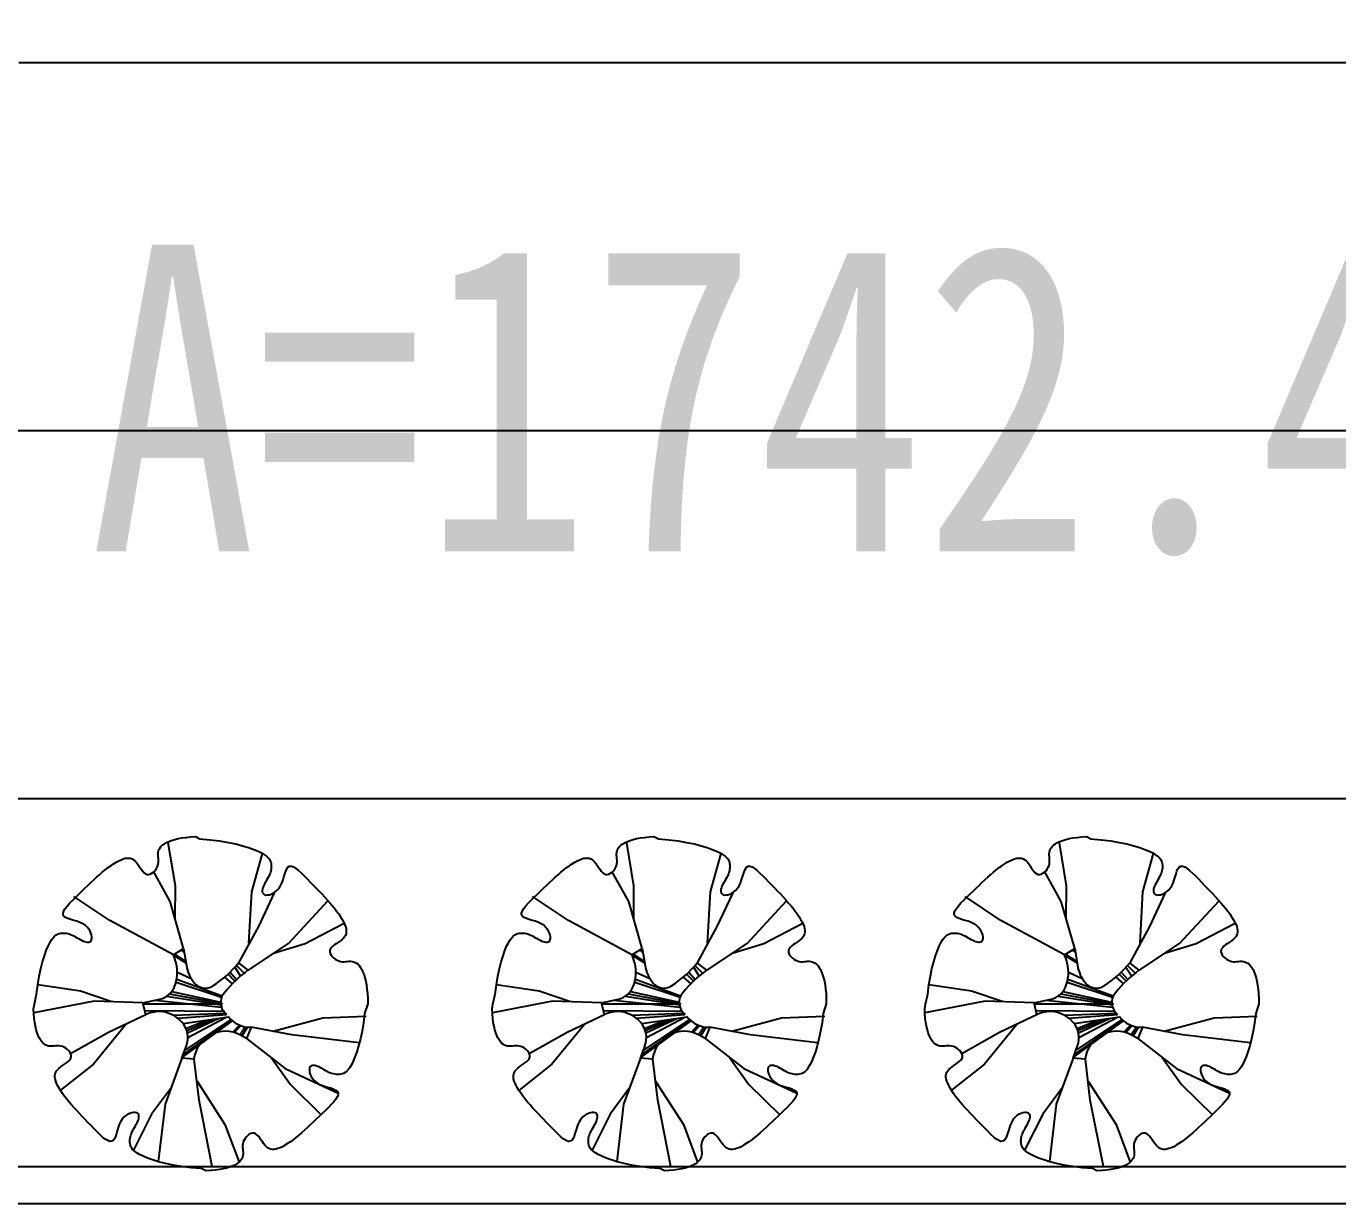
# Model space of a CAD drawing. Extents: x -93062 to 326984, y -142534 to 91021.
# Drawn here: x -56466 to -55965, y 82793 to 83243 of the extents above; entities that cross this region are included whole.
import ezdxf
from ezdxf.enums import TextEntityAlignment as Align

# ---------------------------------------------------------------- set-up
doc = ezdxf.new("R2010")
doc.units = 0
doc.header["$LTSCALE"] = 1000
doc.header["$MEASUREMENT"] = 0
doc.layers.get('0').update_dxf_attribs({"color": 8})
doc.styles.add('COMPLEX', font='COMPLEX')
doc.styles.add('DIMHT', font='', dxfattribs={"width": 0.8})
doc.styles.add('hz', font='GEDITXT', dxfattribs={"width": 0.8, "bigfont": 'DXT'})
doc.styles.add('SIMPLEX', font='GEDITXT', dxfattribs={"height": 0.2, "bigfont": 'DXT'})
doc.styles.get("Standard").update_dxf_attribs({"font": 'gbenor.shx', "bigfont": 'gbcbig.shx'})
doc.styles.get('DIMHT').set_extended_font_data('SimSun')

# ---------------------------------------------------------------- blocks, each defined once
blk = doc.blocks.new('A$C672165B9')
at = {"color": 251}
for p, q in [((7515.2, 16780.5), (4684.7, 16780.5)), ((4845.1, 15936.7), (4837.8, 15980.5)), ((5315.4, 15936.7), (5308.1, 15980.5)), ((5758.9, 15936.7), (5751.6, 15980.5)), ((4923.4, 15930.5), (4934.4, 15969.7)), ((5393.7, 15930.5), (5404.7, 15969.7)), ((5837.2, 15930.5), (5848.2, 15969.7)), ((4839.9, 15920.5), (4822.9, 15950.9)), ((5310.1, 15920.5), (5293.1, 15950.9)), ((5753.6, 15920.5), (5736.7, 15950.9)), ((4777.9, 15901.1), (4741.1, 15925.6)), ((4844.8, 15902.7), (4845.1, 15936.7)), ((4920.6, 15877.8), (4923.4, 15930.5)), ((4946.3, 15929.5), (4930.3, 15894.7)), ((5248.2, 15901.1), (5211.3, 15925.6)), ((5315.1, 15902.7), (5315.4, 15936.7)), ((5390.9, 15877.8), (5393.7, 15930.5)), ((5416.6, 15929.5), (5400.5, 15894.7)), ((5691.7, 15901.1), (5654.9, 15925.6)), ((5758.6, 15902.7), (5758.9, 15936.7)), ((5834.4, 15877.8), (5837.2, 15930.5)), ((5860.1, 15929.5), (5844.1, 15894.7)), ((4853.6, 15872.2), (4839.9, 15920.5)), ((4961.1, 15877.6), (5001.6, 15921.3)), ((5323.9, 15872.2), (5310.1, 15920.5)), ((5431.3, 15877.6), (5471.8, 15921.3)), ((5767.4, 15872.2), (5753.6, 15920.5)), ((5874.8, 15877.6), (5915.4, 15921.3)), ((4843.1, 15865.7), (4777.9, 15901.1)), ((4978.1, 15877.6), (5017.5, 15898.1)), ((5313.3, 15865.7), (5248.2, 15901.1)), ((5448.4, 15877.6), (5487.7, 15898.1)), ((5756.8, 15865.7), (5691.7, 15901.1)), ((5891.9, 15877.6), (5931.3, 15898.1)), ((4930.3, 15894.7), (4910, 15857.7)), ((5400.5, 15894.7), (5380.2, 15857.7)), ((5844.1, 15894.7), (5823.8, 15857.7)), ((4843.1, 15865.7), (4853.6, 15872.2)), ((4851, 15870.6), (4854.3, 15868.2)), ((4853.6, 15872.2), (4856.4, 15854.9)), ((4919.4, 15849.6), (4961.1, 15877.6)), ((4945.7, 15867.4), (4978.1, 15877.6)), ((5313.3, 15865.7), (5323.9, 15872.2)), ((5321.3, 15870.6), (5324.5, 15868.2)), ((5323.9, 15872.2), (5326.7, 15854.9)), ((5389.6, 15849.6), (5431.3, 15877.6)), ((5415.9, 15867.4), (5448.4, 15877.6)), ((5756.8, 15865.7), (5767.4, 15872.2)), ((5764.8, 15870.6), (5768.1, 15868.2)), ((5767.4, 15872.2), (5770.2, 15854.9)), ((5833.1, 15849.6), (5874.8, 15877.6)), ((5859.5, 15867.4), (5891.9, 15877.6)), ((4843.1, 15865.7), (4843.1, 15865.7)), ((4843.2, 15865.4), (4856, 15857.5)), ((4844.1, 15866.4), (4855.8, 15859)), ((4910.1, 15857.4), (4919.3, 15850)), ((5313.3, 15865.7), (5313.3, 15865.7)), ((5313.4, 15865.4), (5326.3, 15857.5)), ((5314.4, 15866.4), (5326, 15859)), ((5380.3, 15857.4), (5389.6, 15850)), ((5756.8, 15865.7), (5756.8, 15865.7)), ((5757, 15865.4), (5769.8, 15857.5)), ((5757.9, 15866.4), (5769.6, 15859)), ((5823.9, 15857.4), (5833.1, 15850)), ((4847.2, 15848), (4861.3, 15841.6)), ((4895.6, 15842.9), (4903.5, 15836.1)), ((4899.2, 15846.1), (4906.2, 15838.9)), ((4901.3, 15848.1), (4907.9, 15840.5)), ((4906, 15853), (4912, 15844.1)), ((4907.7, 15854.9), (4915.5, 15847)), ((4919.3, 15850), (4916.2, 15847.5)), ((5317.4, 15848), (5331.5, 15841.6)), ((5365.8, 15842.9), (5373.7, 15836.1)), ((5369.4, 15846.1), (5376.5, 15838.9)), ((5371.5, 15848.1), (5378.2, 15840.5)), ((5376.3, 15853), (5382.3, 15844.1)), ((5377.9, 15854.9), (5385.8, 15847)), ((5389.6, 15850), (5386.5, 15847.5)), ((5761, 15848), (5775.1, 15841.6)), ((5809.4, 15842.9), (5817.3, 15836.1)), ((5813, 15846.1), (5820, 15838.9)), ((5815.1, 15848.1), (5821.7, 15840.5)), ((5819.8, 15853), (5825.8, 15844.1)), ((5821.5, 15854.9), (5829.3, 15847)), ((5833.1, 15850), (5830, 15847.5)), ((4747.8, 15828.5), (4704, 15835)), ((4845.9, 15837.8), (4892.4, 15822.3)), ((4846.6, 15840.9), (4893, 15823.7)), ((5218.1, 15828.5), (5174.2, 15835)), ((5316.1, 15837.8), (5362.6, 15822.3)), ((5316.8, 15840.9), (5363.2, 15823.7)), ((5661.6, 15828.5), (5617.8, 15835)), ((5759.7, 15837.8), (5806.2, 15822.3)), ((5760.4, 15840.9), (5806.7, 15823.7)), ((4761.7, 15818.4), (4700, 15806.3)), ((4780.1, 15817.7), (4747.8, 15828.5)), ((4811.9, 15816.6), (4761.7, 15818.4)), ((4811.9, 15816.6), (4829.3, 15820.5)), ((4814.7, 15804.6), (4811.9, 15816.6)), ((4824.1, 15819.3), (4892.4, 15812.2)), ((4836.4, 15823.5), (4891.8, 15814.7)), ((4839.2, 15825.7), (4893.3, 15815.7)), ((4841.5, 15828.3), (4891.6, 15817.4)), ((5231.9, 15818.4), (5170.3, 15806.3)), ((5250.4, 15817.7), (5218.1, 15828.5)), ((5282.1, 15816.6), (5231.9, 15818.4)), ((5282.1, 15816.6), (5299.6, 15820.5)), ((5285, 15804.6), (5282.1, 15816.6)), ((5294.3, 15819.3), (5362.6, 15812.2)), ((5306.7, 15823.5), (5362, 15814.7)), ((5309.5, 15825.7), (5363.5, 15815.7)), ((5311.8, 15828.3), (5361.8, 15817.4)), ((5675.5, 15818.4), (5613.8, 15806.3)), ((5693.9, 15817.7), (5661.6, 15828.5)), ((5725.6, 15816.6), (5675.5, 15818.4)), ((5725.6, 15816.6), (5743.1, 15820.5)), ((5728.5, 15804.6), (5725.6, 15816.6)), ((5737.9, 15819.3), (5806.2, 15812.2)), ((5750.2, 15823.5), (5805.6, 15814.7)), ((5753, 15825.7), (5807.1, 15815.7)), ((5755.3, 15828.3), (5805.4, 15817.4)), ((4810.3, 15802.5), (4814.7, 15804.6)), ((4812.1, 15815.7), (4893.3, 15815.7)), ((4813.7, 15808.8), (4894.4, 15808)), ((4843.1, 15803.8), (4896, 15805.9)), ((4847.6, 15800.8), (4897.4, 15804.6)), ((4996.4, 15801.3), (5040.7, 15803)), ((5280.6, 15802.5), (5285, 15804.6)), ((5282.3, 15815.7), (5363.5, 15815.7)), ((5284, 15808.8), (5364.6, 15808)), ((5313.3, 15803.8), (5366.3, 15805.9)), ((5317.9, 15800.8), (5367.7, 15804.6)), ((5466.7, 15801.3), (5511, 15803)), ((5724.1, 15802.5), (5728.5, 15804.6)), ((5725.9, 15815.7), (5807.1, 15815.7)), ((5727.5, 15808.8), (5808.2, 15808)), ((5756.9, 15803.8), (5809.8, 15805.9)), ((5761.4, 15800.8), (5811.2, 15804.6)), ((5910.2, 15801.3), (5954.5, 15803)), ((4794.3, 15794.5), (4761, 15753.6)), ((4776.5, 15786.6), (4810.3, 15802.5)), ((4852.1, 15760.5), (4903.6, 15798.1)), ((4853, 15795.4), (4899.6, 15802.2)), ((4853.2, 15763.5), (4903.1, 15798.6)), ((4854.7, 15767.6), (4902.2, 15799.4)), ((4855.9, 15790.4), (4876.9, 15798.9)), ((4856.8, 15788.1), (4884, 15799.9)), ((4857.4, 15785.9), (4889.1, 15800.6)), ((4857.9, 15781), (4897.3, 15801.8)), ((4904, 15786.6), (4910.7, 15793.8)), ((4905.8, 15786.1), (4912.1, 15793.3)), ((4911.2, 15783.9), (4916.8, 15792)), ((4913.6, 15782.6), (4919.1, 15791.7)), ((4923, 15791.6), (4918.2, 15780.1)), ((4964.5, 15783.7), (4923, 15791.6)), ((4945.4, 15787.6), (4996.4, 15801.3)), ((5264.5, 15794.5), (5231.3, 15753.6)), ((5246.8, 15786.6), (5280.6, 15802.5)), ((5322.3, 15760.5), (5373.9, 15798.1)), ((5323.3, 15795.4), (5369.9, 15802.2)), ((5323.4, 15763.5), (5373.3, 15798.6)), ((5324.9, 15767.6), (5372.5, 15799.4)), ((5326.2, 15790.4), (5347.1, 15798.9)), ((5327, 15788.1), (5354.2, 15799.9)), ((5327.6, 15785.9), (5359.3, 15800.6)), ((5328.2, 15781), (5367.6, 15801.8)), ((5374.2, 15786.6), (5381, 15793.8)), ((5376.1, 15786.1), (5382.3, 15793.3)), ((5381.5, 15783.9), (5387, 15792)), ((5383.9, 15782.6), (5389.4, 15791.7)), ((5393.2, 15791.6), (5388.5, 15780.1)), ((5434.7, 15783.7), (5393.2, 15791.6)), ((5415.7, 15787.6), (5466.7, 15801.3)), ((5708.1, 15794.5), (5674.8, 15753.6)), ((5690.3, 15786.6), (5724.1, 15802.5)), ((5765.9, 15760.5), (5817.4, 15798.1)), ((5766.8, 15795.4), (5813.4, 15802.2)), ((5767, 15763.5), (5816.8, 15798.6)), ((5768.5, 15767.6), (5816, 15799.4)), ((5769.7, 15790.4), (5790.7, 15798.9)), ((5770.6, 15788.1), (5797.8, 15799.9)), ((5771.2, 15785.9), (5802.9, 15800.6)), ((5771.7, 15781), (5811.1, 15801.8)), ((5817.8, 15786.6), (5824.5, 15793.8)), ((5819.6, 15786.1), (5825.9, 15793.3)), ((5825, 15783.9), (5830.6, 15792)), ((5827.4, 15782.6), (5832.9, 15791.7)), ((5836.8, 15791.6), (5832, 15780.1)), ((5878.3, 15783.7), (5836.8, 15791.6)), ((5859.2, 15787.6), (5910.2, 15801.3)), ((4737.7, 15764.8), (4776.5, 15786.6)), ((4918.2, 15780.1), (4911.9, 15783.6)), ((4918.2, 15780.1), (4957.8, 15749.1)), ((5033.5, 15775.5), (4964.5, 15783.7)), ((5207.9, 15764.8), (5246.8, 15786.6)), ((5388.5, 15780.1), (5382.2, 15783.6)), ((5388.5, 15780.1), (5428, 15749.1)), ((5503.7, 15775.5), (5434.7, 15783.7)), ((5651.5, 15764.8), (5690.3, 15786.6)), ((5832, 15780.1), (5825.7, 15783.6)), ((5832, 15780.1), (5871.6, 15749.1)), ((5947.3, 15775.5), (5878.3, 15783.7)), ((4851.8, 15759.7), (4856.4, 15772.5)), ((5322.1, 15759.7), (5326.7, 15772.5)), ((5765.6, 15759.7), (5770.2, 15772.5)), ((4761, 15753.6), (4727.2, 15726.9)), ((4851.8, 15759.7), (4834.5, 15712.6)), ((4864.1, 15758.7), (4851.8, 15759.7)), ((4869.5, 15716.8), (4864.5, 15759)), ((4943.3, 15760.6), (4963, 15732.9)), ((4957.8, 15749.1), (5012.1, 15724)), ((5231.3, 15753.6), (5197.5, 15726.9)), ((5322.1, 15759.7), (5304.8, 15712.6)), ((5334.4, 15758.7), (5322.1, 15759.7)), ((5339.7, 15716.8), (5334.7, 15759)), ((5413.5, 15760.6), (5433.3, 15732.9)), ((5428, 15749.1), (5482.3, 15724)), ((5674.8, 15753.6), (5641, 15726.9)), ((5765.6, 15759.7), (5748.3, 15712.6)), ((5777.9, 15758.7), (5765.6, 15759.7)), ((5783.2, 15716.8), (5778.3, 15759)), ((5857.1, 15760.6), (5876.8, 15732.9)), ((5871.6, 15749.1), (5925.9, 15724)), ((4867.3, 15736.2), (4896, 15691.9)), ((5337.6, 15736.2), (5366.3, 15691.9)), ((5781.1, 15736.2), (5809.8, 15691.9)), ((4841, 15729.9), (4820.7, 15702.5)), ((4963, 15732.9), (4994.7, 15701.8)), ((5311.2, 15729.9), (5290.9, 15702.5)), ((5433.3, 15732.9), (5464.9, 15701.8)), ((5754.8, 15729.9), (5734.5, 15702.5)), ((5876.8, 15732.9), (5908.5, 15701.8)), ((4834.5, 15712.6), (4827.5, 15653.8)), ((4883, 15648.7), (4869.5, 15716.8)), ((5304.8, 15712.6), (5297.7, 15653.8)), ((5353.3, 15648.7), (5339.7, 15716.8)), ((5748.3, 15712.6), (5741.3, 15653.8)), ((5796.8, 15648.7), (5783.2, 15716.8)), ((4820.7, 15702.5), (4802.2, 15665.4)), ((5290.9, 15702.5), (5272.4, 15665.4)), ((5734.5, 15702.5), (5716, 15665.4)), ((4896, 15691.9), (4910.4, 15653.2)), ((5366.3, 15691.9), (5380.6, 15653.2)), ((5809.8, 15691.9), (5824.2, 15653.2)), ((7276.2, 15648.3), (4080.8, 15648.3)), ((7276.2, 15610.5), (4005.4, 15610.5))]:
    blk.add_line(p, q, dxfattribs=at)
at = {"color": 251, "ltscale": 10}
for p, q in [((7515.2, 16403.1), (3017.8, 16403.1)), ((7515.2, 16025.7), (3992.8, 16025.7))]:
    blk.add_line(p, q, dxfattribs=at)
at = {"color": 251}
for points in [[(4914.1, 15668.5), (4914.2, 15666.8), (4914.4, 15665.1), (4914.5, 15663.4), (4914.6, 15661.8), (4914.4, 15660.2), (4914.1, 15658.6), (4913.5, 15657.1), (4912.6, 15655.6), (4911.4, 15654.2), (4909.9, 15652.8), (4908.1, 15651.5), (4906, 15650.3), (4903.5, 15649.1), (4900.7, 15648.1), (4897.6, 15647.1), (4894.1, 15646.3), (4890.2, 15645.6), (4886, 15645), (4881.3, 15644.6), (4876.3, 15644.3), (4871.7, 15646.6), (4861.2, 15647.5), (4851.5, 15648.7), (4842.8, 15650.2), (4834.9, 15651.8), (4827.9, 15653.6), (4821.8, 15655.5), (4816.5, 15657.4), (4812, 15659.3), (4808.4, 15661.1), (4805.5, 15662.8), (4803.3, 15664.4), (4801.6, 15666), (4800.4, 15667.5), (4799.5, 15669), (4799, 15670.5), (4798.7, 15672), (4798.5, 15673.4), (4798.4, 15674.9), (4798.5, 15676.4), (4798.7, 15677.9), (4799, 15679.4), (4799.4, 15680.9), (4800, 15682.4), (4800.6, 15684), (4801.4, 15685.6), (4802.3, 15687.2), (4803.2, 15688.8), (4804.1, 15690.5), (4805, 15692.1), (4805.9, 15693.7), (4806.6, 15695.2), (4807.2, 15696.7), (4807.5, 15698.1), (4807.7, 15699.5), (4807.7, 15700.7), (4807.5, 15701.8), (4807, 15702.7), (4806.2, 15703.4), (4805.2, 15703.9), (4803.9, 15704.2), (4802.3, 15704.2), (4800.4, 15703.8), (4798.5, 15703.2), (4796.4, 15702.3), (4794.3, 15701), (4792.3, 15699.3), (4790.5, 15697.2), (4788.9, 15694.7), (4787.6, 15691.9), (4786.5, 15688.7), (4785.5, 15685.5), (4784.6, 15682.5), (4783.6, 15679.6), (4782.6, 15677.3), (4781.3, 15675.5), (4779.8, 15674.6), (4777.9, 15674.5), (4775.7, 15675.4), (4773.2, 15676.9), (4770.5, 15679), (4767.7, 15681.6), (4764.7, 15684.5), (4761.6, 15687.6), (4758.6, 15690.8), (4755.5, 15694), (4752.5, 15697.1), (4749.6, 15700.1), (4746.7, 15703.1), (4743.9, 15706.1), (4741.2, 15709), (4738.6, 15712), (4736.1, 15714.9), (4733.7, 15717.8), (4731.5, 15720.7), (4729.4, 15723.6), (4727.5, 15726.4), (4725.8, 15729.1), (4724.4, 15731.7), (4723.3, 15734.1), (4722.4, 15736.4), (4721.8, 15738.5), (4721.5, 15740.4), (4721.5, 15742.2), (4721.8, 15743.9), (4722.4, 15745.5), (4723.3, 15747), (4724.5, 15748.4), (4726, 15749.7), (4727.7, 15751.1), (4729.5, 15752.4), (4731.5, 15753.7), (4733.4, 15755), (4735.1, 15756.4), (4736.6, 15757.8), (4737.7, 15759.2), (4738.4, 15760.8), (4738.4, 15762.4), (4738, 15764.1), (4737.2, 15765.7), (4736, 15767.3), (4734.5, 15768.8), (4732.8, 15770), (4731.1, 15771.1), (4729.2, 15771.9), (4727.4, 15772.3), (4725.6, 15772.5), (4723.9, 15772.5), (4722.1, 15772.4), (4720.4, 15772.2), (4718.8, 15772.1), (4717.1, 15772), (4715.5, 15772.2), (4714, 15772.5), (4712.4, 15773.2), (4710.9, 15774.1), (4709.5, 15775.2), (4708.1, 15776.7), (4706.8, 15778.5), (4705.6, 15780.6), (4704.4, 15783.1), (4703.4, 15785.9), (4702.4, 15789), (4701.6, 15792.5), (4700.9, 15796.4), (4700.3, 15800.7), (4699.9, 15805.3), (4699.7, 15810.3), (4700.6, 15815.4), (4702.8, 15825.5), (4704, 15835.1), (4705.5, 15843.8), (4707.1, 15851.7), (4708.9, 15858.7), (4710.8, 15864.8), (4712.7, 15870.1), (4714.6, 15874.6), (4716.4, 15878.2), (4718.1, 15881.1), (4719.7, 15883.4), (4721.3, 15885.1), (4722.8, 15886.3), (4724.3, 15887.1), (4725.8, 15887.6), (4727.3, 15887.9), (4728.7, 15888.1), (4730.2, 15888.2), (4731.7, 15888.1), (4733.2, 15887.9), (4734.7, 15887.6), (4736.2, 15887.2), (4737.7, 15886.7), (4739.3, 15886), (4740.9, 15885.2), (4742.5, 15884.3), (4744.2, 15883.4), (4745.8, 15882.5), (4747.4, 15881.6), (4749, 15880.8), (4750.5, 15880), (4752, 15879.5), (4753.4, 15879.1), (4754.8, 15878.9), (4756, 15878.9), (4757.1, 15879.1), (4758, 15879.6), (4758.7, 15880.4), (4759.2, 15881.4), (4759.5, 15882.7), (4759.5, 15884.3), (4759.2, 15886.2), (4758.5, 15888.2), (4757.6, 15890.2), (4756.3, 15892.3), (4754.6, 15894.3), (4752.5, 15896.1), (4750.1, 15897.7), (4747.2, 15899.1), (4744.1, 15900.2), (4740.9, 15901.1), (4737.8, 15902.1), (4734.9, 15903), (4732.6, 15904.1), (4730.8, 15905.3), (4729.9, 15906.9), (4729.9, 15908.7), (4730.7, 15911), (4732.2, 15913.4), (4734.4, 15916.1), (4736.9, 15919), (4739.9, 15921.9), (4743, 15925), (4746.1, 15928.1), (4749.3, 15931.1), (4752.4, 15934.1), (4755.4, 15937), (4758.4, 15939.9), (4761.4, 15942.7), (4764.4, 15945.4), (4767.3, 15948), (4770.2, 15950.6), (4773.2, 15952.9), (4776.1, 15955.2), (4778.9, 15957.2), (4781.7, 15959.1), (4784.4, 15960.8), (4787, 15962.2), (4789.4, 15963.4), (4791.7, 15964.2), (4793.8, 15964.8), (4795.8, 15965.1), (4797.6, 15965.1), (4799.2, 15964.8), (4800.8, 15964.2), (4802.3, 15963.3), (4803.7, 15962.1), (4805, 15960.7), (4806.4, 15959), (4807.7, 15957.1), (4809, 15955.1), (4810.3, 15953.2), (4811.7, 15951.5), (4813.1, 15950), (4814.6, 15948.9), (4816.1, 15948.3), (4817.7, 15948.2), (4819.4, 15948.6), (4821, 15949.4), (4822.6, 15950.6), (4824.1, 15952.1), (4825.4, 15953.8), (4826.4, 15955.6), (4827.2, 15957.4), (4827.6, 15959.2), (4827.8, 15961), (4827.8, 15962.8), (4827.7, 15964.5), (4827.5, 15966.2), (4827.4, 15967.9), (4827.4, 15969.5), (4827.5, 15971.1), (4827.9, 15972.7), (4828.5, 15974.2), (4829.4, 15975.7), (4830.6, 15977.1), (4832, 15978.5), (4833.8, 15979.8), (4835.9, 15981), (4838.4, 15982.2), (4841.2, 15983.2), (4844.4, 15984.2), (4847.9, 15985), (4851.7, 15985.7), (4856, 15986.3), (4860.6, 15986.7), (4865.6, 15987), (4870.2, 15984.7), (4880.8, 15983.8), (4890.4, 15982.6), (4899.2, 15981.1), (4907, 15979.5), (4914, 15977.7), (4920.2, 15975.8), (4925.4, 15973.9), (4929.9, 15972), (4933.5, 15970.3), (4936.4, 15968.5), (4938.7, 15966.9), (4940.4, 15965.3), (4941.6, 15963.8), (4942.4, 15962.3), (4942.9, 15960.8), (4943.3, 15959.3), (4943.4, 15957.9), (4943.5, 15956.4), (4943.4, 15954.9), (4943.3, 15953.4), (4943, 15951.9), (4942.5, 15950.4), (4942, 15948.9), (4941.3, 15947.3), (4940.5, 15945.7), (4939.6, 15944.1), (4938.7, 15942.5), (4937.8, 15940.8), (4936.9, 15939.2), (4936.1, 15937.7), (4935.4, 15936.1), (4934.8, 15934.6), (4934.4, 15933.2), (4934.2, 15931.8), (4934.2, 15930.6), (4934.5, 15929.5), (4935, 15928.6), (4935.7, 15927.9), (4936.7, 15927.4), (4938, 15927.1), (4939.7, 15927.2), (4941.5, 15927.5), (4943.5, 15928.1), (4945.5, 15929), (4947.6, 15930.4), (4949.6, 15932), (4951.4, 15934.1), (4953, 15936.6), (4954.4, 15939.4), (4955.5, 15942.6), (4956.5, 15945.8), (4957.4, 15948.9), (4958.3, 15951.7), (4959.4, 15954), (4960.6, 15955.8), (4962.2, 15956.7), (4964.1, 15956.8), (4966.3, 15955.9), (4968.7, 15954.4), (4971.4, 15952.3), (4974.3, 15949.7), (4977.3, 15946.8), (4980.3, 15943.7), (4983.4, 15940.5), (4986.4, 15937.3), (4989.4, 15934.2), (4992.4, 15931.2), (4995.2, 15928.2), (4998, 15925.2), (5000.8, 15922.3), (5003.4, 15919.3), (5005.9, 15916.4), (5008.3, 15913.5), (5010.5, 15910.6), (5012.6, 15907.7), (5014.4, 15904.9), (5016.1, 15902.2), (5017.5, 15899.6), (5018.7, 15897.2), (5019.6, 15894.9), (5020.1, 15892.8), (5020.4, 15890.9), (5020.4, 15889.1), (5020.1, 15887.4), (5019.5, 15885.8), (5018.6, 15884.3), (5017.4, 15882.9), (5016, 15881.6), (5014.3, 15880.2), (5012.4, 15878.9), (5010.5, 15877.6), (5008.6, 15876.3), (5006.8, 15874.9), (5005.3, 15873.5), (5004.2, 15872.1), (5003.6, 15870.5), (5003.5, 15868.9), (5003.9, 15867.2), (5004.8, 15865.6), (5006, 15864), (5007.4, 15862.6), (5009.1, 15861.3), (5010.9, 15860.2), (5012.7, 15859.5), (5014.5, 15859), (5016.3, 15858.8), (5018.1, 15858.8), (5019.8, 15858.9), (5021.5, 15859.1), (5023.2, 15859.2), (5024.8, 15859.3), (5026.4, 15859.1), (5028, 15858.8), (5029.5, 15858.1), (5031, 15857.2), (5032.4, 15856.1), (5033.8, 15854.6), (5035.1, 15852.8), (5036.4, 15850.7), (5037.5, 15848.2), (5038.6, 15845.4), (5039.5, 15842.3), (5040.3, 15838.8), (5041, 15834.9), (5041.6, 15830.6), (5042, 15826), (5042.3, 15821), (5042.4, 15815.7), (5039.1, 15805.8), (5037.9, 15796.2), (5036.5, 15787.5), (5034.8, 15779.6), (5033, 15772.6), (5031.1, 15766.5), (5029.2, 15761.2), (5027.4, 15756.7), (5025.6, 15753.1), (5023.9, 15750.2), (5022.2, 15747.9), (5020.6, 15746.3), (5019.1, 15745), (5017.6, 15744.2), (5016.1, 15743.7), (5014.7, 15743.4), (5013.2, 15743.2), (5011.7, 15743.1), (5010.3, 15743.2), (5008.8, 15743.4), (5007.3, 15743.7), (5005.7, 15744.1), (5004.2, 15744.6), (5002.6, 15745.3), (5001, 15746.1), (4999.4, 15747), (4997.8, 15747.9), (4996.2, 15748.8), (4994.6, 15749.7), (4993, 15750.5), (4991.4, 15751.3), (4989.9, 15751.8), (4988.5, 15752.2), (4987.2, 15752.4), (4985.9, 15752.4), (4984.9, 15752.2), (4983.9, 15751.7), (4983.2, 15750.9), (4982.7, 15749.9), (4982.5, 15748.6), (4982.5, 15747), (4982.8, 15745.1), (4983.4, 15743.1), (4984.4, 15741.1), (4985.7, 15739), (4987.3, 15737), (4989.4, 15735.2), (4991.9, 15733.6), (4994.8, 15732.2), (4997.9, 15731.1), (5001.1, 15730.2), (5004.2, 15729.3), (5007, 15728.3), (5009.4, 15727.2), (5011.1, 15726), (5012.1, 15724.4), (5012.1, 15722.6), (5011.3, 15720.4), (5009.7, 15717.9), (5007.6, 15715.2), (5005, 15712.3), (5002.1, 15709.4), (4999, 15706.3), (4995.8, 15703.2), (4992.6, 15700.2), (4989.6, 15697.2), (4986.5, 15694.3), (4983.5, 15691.4), (4980.5, 15688.6), (4977.6, 15685.9), (4974.6, 15683.3), (4971.7, 15680.8), (4968.8, 15678.4), (4965.9, 15676.1), (4963, 15674.1), (4960.2, 15672.2), (4957.5, 15670.5), (4955, 15669.1), (4952.5, 15667.9), (4950.2, 15667.1), (4948.1, 15666.5), (4946.2, 15666.2), (4944.4, 15666.2), (4942.7, 15666.5), (4941.1, 15667.1), (4939.7, 15668), (4938.3, 15669.2), (4936.9, 15670.6), (4935.6, 15672.4), (4934.3, 15674.2), (4932.9, 15676.2), (4931.6, 15678.1), (4930.2, 15679.8), (4928.8, 15681.3), (4927.4, 15682.4), (4925.8, 15683), (4924.2, 15683.1), (4922.5, 15682.7), (4920.9, 15681.9), (4919.3, 15680.7), (4917.9, 15679.2), (4916.6, 15677.5), (4915.5, 15675.7), (4914.8, 15673.9), (4914.3, 15672.1), (4914.1, 15670.3)], [(5384.4, 15668.5), (5384.5, 15666.8), (5384.7, 15665.1), (5384.8, 15663.4), (5384.8, 15661.8), (5384.7, 15660.2), (5384.3, 15658.6), (5383.7, 15657.1), (5382.8, 15655.6), (5381.6, 15654.2), (5380.1, 15652.8), (5378.4, 15651.5), (5376.2, 15650.3), (5373.8, 15649.1), (5371, 15648.1), (5367.8, 15647.1), (5364.3, 15646.3), (5360.4, 15645.6), (5356.2, 15645), (5351.6, 15644.6), (5346.6, 15644.3), (5342, 15646.6), (5331.4, 15647.5), (5321.8, 15648.7), (5313, 15650.2), (5305.2, 15651.8), (5298.2, 15653.6), (5292, 15655.5), (5286.7, 15657.4), (5282.3, 15659.3), (5278.7, 15661.1), (5275.8, 15662.8), (5273.5, 15664.4), (5271.8, 15666), (5270.6, 15667.5), (5269.8, 15669), (5269.2, 15670.5), (5268.9, 15672), (5268.7, 15673.4), (5268.7, 15674.9), (5268.7, 15676.4), (5268.9, 15677.9), (5269.2, 15679.4), (5269.7, 15680.9), (5270.2, 15682.4), (5270.9, 15684), (5271.7, 15685.6), (5272.5, 15687.2), (5273.5, 15688.8), (5274.4, 15690.5), (5275.3, 15692.1), (5276.1, 15693.7), (5276.8, 15695.2), (5277.4, 15696.7), (5277.8, 15698.1), (5278, 15699.5), (5278, 15700.7), (5277.7, 15701.8), (5277.2, 15702.7), (5276.5, 15703.4), (5275.5, 15703.9), (5274.1, 15704.2), (5272.5, 15704.2), (5270.7, 15703.8), (5268.7, 15703.2), (5266.6, 15702.3), (5264.6, 15701), (5262.6, 15699.3), (5260.8, 15697.2), (5259.1, 15694.7), (5257.8, 15691.9), (5256.7, 15688.7), (5255.7, 15685.5), (5254.8, 15682.5), (5253.9, 15679.6), (5252.8, 15677.3), (5251.6, 15675.5), (5250, 15674.6), (5248.1, 15674.5), (5245.9, 15675.4), (5243.5, 15676.9), (5240.8, 15679), (5237.9, 15681.6), (5234.9, 15684.5), (5231.9, 15687.6), (5228.8, 15690.8), (5225.8, 15694), (5222.8, 15697.1), (5219.8, 15700.1), (5217, 15703.1), (5214.2, 15706.1), (5211.4, 15709), (5208.8, 15712), (5206.3, 15714.9), (5203.9, 15717.8), (5201.7, 15720.7), (5199.6, 15723.6), (5197.8, 15726.4), (5196.1, 15729.1), (5194.7, 15731.7), (5193.5, 15734.1), (5192.6, 15736.4), (5192, 15738.5), (5191.8, 15740.4), (5191.8, 15742.2), (5192.1, 15743.9), (5192.7, 15745.5), (5193.6, 15747), (5194.8, 15748.4), (5196.2, 15749.7), (5197.9, 15751.1), (5199.8, 15752.4), (5201.7, 15753.7), (5203.6, 15755), (5205.4, 15756.4), (5206.8, 15757.8), (5208, 15759.2), (5208.6, 15760.8), (5208.7, 15762.4), (5208.3, 15764.1), (5207.4, 15765.7), (5206.2, 15767.3), (5204.8, 15768.8), (5203.1, 15770), (5201.3, 15771.1), (5199.5, 15771.9), (5197.7, 15772.3), (5195.9, 15772.5), (5194.1, 15772.5), (5192.4, 15772.4), (5190.7, 15772.2), (5189, 15772.1), (5187.4, 15772), (5185.8, 15772.2), (5184.2, 15772.5), (5182.7, 15773.2), (5181.2, 15774.1), (5179.7, 15775.2), (5178.4, 15776.7), (5177.1, 15778.5), (5175.8, 15780.6), (5174.7, 15783.1), (5173.6, 15785.9), (5172.7, 15789), (5171.9, 15792.5), (5171.1, 15796.4), (5170.6, 15800.7), (5170.2, 15805.3), (5169.9, 15810.3), (5170.8, 15815.4), (5173.1, 15825.5), (5174.3, 15835.1), (5175.7, 15843.8), (5177.4, 15851.7), (5179.2, 15858.7), (5181.1, 15864.8), (5183, 15870.1), (5184.8, 15874.6), (5186.6, 15878.2), (5188.3, 15881.1), (5190, 15883.4), (5191.5, 15885.1), (5193.1, 15886.3), (5194.6, 15887.1), (5196.1, 15887.6), (5197.5, 15887.9), (5199, 15888.1), (5200.5, 15888.2), (5201.9, 15888.1), (5203.4, 15887.9), (5204.9, 15887.6), (5206.4, 15887.2), (5208, 15886.7), (5209.6, 15886), (5211.2, 15885.2), (5212.8, 15884.3), (5214.4, 15883.4), (5216, 15882.5), (5217.6, 15881.6), (5219.2, 15880.8), (5220.8, 15880), (5222.3, 15879.5), (5223.7, 15879.1), (5225, 15878.9), (5226.3, 15878.9), (5227.3, 15879.1), (5228.3, 15879.6), (5229, 15880.4), (5229.5, 15881.4), (5229.7, 15882.7), (5229.7, 15884.3), (5229.4, 15886.2), (5228.8, 15888.2), (5227.8, 15890.2), (5226.5, 15892.3), (5224.8, 15894.3), (5222.8, 15896.1), (5220.3, 15897.7), (5217.4, 15899.1), (5214.3, 15900.2), (5211.1, 15901.1), (5208, 15902.1), (5205.2, 15903), (5202.8, 15904.1), (5201.1, 15905.3), (5200.1, 15906.9), (5200.1, 15908.7), (5200.9, 15911), (5202.5, 15913.4), (5204.6, 15916.1), (5207.2, 15919), (5210.1, 15921.9), (5213.2, 15925), (5216.4, 15928.1), (5219.5, 15931.1), (5222.6, 15934.1), (5225.7, 15937), (5228.7, 15939.9), (5231.7, 15942.7), (5234.6, 15945.4), (5237.5, 15948), (5240.5, 15950.6), (5243.4, 15952.9), (5246.3, 15955.2), (5249.2, 15957.2), (5251.9, 15959.1), (5254.6, 15960.8), (5257.2, 15962.2), (5259.7, 15963.4), (5262, 15964.2), (5264.1, 15964.8), (5266, 15965.1), (5267.8, 15965.1), (5269.5, 15964.8), (5271, 15964.2), (5272.5, 15963.3), (5273.9, 15962.1), (5275.3, 15960.7), (5276.6, 15959), (5277.9, 15957.1), (5279.3, 15955.1), (5280.6, 15953.2), (5281.9, 15951.5), (5283.3, 15950), (5284.8, 15948.9), (5286.4, 15948.3), (5288, 15948.2), (5289.6, 15948.6), (5291.3, 15949.4), (5292.9, 15950.6), (5294.3, 15952.1), (5295.6, 15953.8), (5296.7, 15955.6), (5297.4, 15957.4), (5297.9, 15959.2), (5298.1, 15961), (5298.1, 15962.8), (5297.9, 15964.5), (5297.8, 15966.2), (5297.6, 15967.9), (5297.6, 15969.5), (5297.7, 15971.1), (5298.1, 15972.7), (5298.7, 15974.2), (5299.6, 15975.7), (5300.8, 15977.1), (5302.3, 15978.5), (5304.1, 15979.8), (5306.2, 15981), (5308.6, 15982.2), (5311.4, 15983.2), (5314.6, 15984.2), (5318.1, 15985), (5322, 15985.7), (5326.2, 15986.3), (5330.9, 15986.7), (5335.8, 15987), (5340.5, 15984.7), (5351, 15983.8), (5360.7, 15982.6), (5369.4, 15981.1), (5377.3, 15979.5), (5384.3, 15977.7), (5390.4, 15975.8), (5395.7, 15973.9), (5400.1, 15972), (5403.8, 15970.3), (5406.7, 15968.5), (5408.9, 15966.9), (5410.6, 15965.3), (5411.8, 15963.8), (5412.7, 15962.3), (5413.2, 15960.8), (5413.5, 15959.3), (5413.7, 15957.9), (5413.8, 15956.4), (5413.7, 15954.9), (5413.5, 15953.4), (5413.2, 15951.9), (5412.8, 15950.4), (5412.2, 15948.9), (5411.6, 15947.3), (5410.8, 15945.7), (5409.9, 15944.1), (5409, 15942.5), (5408.1, 15940.8), (5407.2, 15939.2), (5406.3, 15937.7), (5405.6, 15936.1), (5405, 15934.6), (5404.6, 15933.2), (5404.4, 15931.8), (5404.5, 15930.6), (5404.7, 15929.5), (5405.2, 15928.6), (5406, 15927.9), (5407, 15927.4), (5408.3, 15927.1), (5409.9, 15927.2), (5411.7, 15927.5), (5413.7, 15928.1), (5415.8, 15929), (5417.9, 15930.4), (5419.9, 15932), (5421.7, 15934.1), (5423.3, 15936.6), (5424.6, 15939.4), (5425.7, 15942.6), (5426.7, 15945.8), (5427.6, 15948.9), (5428.6, 15951.7), (5429.6, 15954), (5430.9, 15955.8), (5432.4, 15956.7), (5434.3, 15956.8), (5436.5, 15955.9), (5439, 15954.4), (5441.7, 15952.3), (5444.5, 15949.7), (5447.5, 15946.8), (5450.6, 15943.7), (5453.6, 15940.5), (5456.7, 15937.3), (5459.7, 15934.2), (5462.6, 15931.2), (5465.5, 15928.2), (5468.3, 15925.2), (5471, 15922.3), (5473.6, 15919.3), (5476.1, 15916.4), (5478.5, 15913.5), (5480.7, 15910.6), (5482.8, 15907.7), (5484.7, 15904.9), (5486.3, 15902.2), (5487.8, 15899.6), (5488.9, 15897.2), (5489.8, 15894.9), (5490.4, 15892.8), (5490.7, 15890.9), (5490.7, 15889.1), (5490.3, 15887.4), (5489.7, 15885.8), (5488.9, 15884.3), (5487.7, 15882.9), (5486.2, 15881.6), (5484.5, 15880.2), (5482.6, 15878.9), (5480.7, 15877.6), (5478.8, 15876.3), (5477.1, 15874.9), (5475.6, 15873.5), (5474.5, 15872.1), (5473.8, 15870.5), (5473.8, 15868.9), (5474.2, 15867.2), (5475, 15865.6), (5476.2, 15864), (5477.7, 15862.6), (5479.3, 15861.3), (5481.1, 15860.2), (5483, 15859.5), (5484.8, 15859), (5486.6, 15858.8), (5488.3, 15858.8), (5490.1, 15858.9), (5491.8, 15859.1), (5493.4, 15859.2), (5495.1, 15859.3), (5496.7, 15859.1), (5498.2, 15858.8), (5499.8, 15858.1), (5501.3, 15857.2), (5502.7, 15856.1), (5504.1, 15854.6), (5505.4, 15852.8), (5506.6, 15850.7), (5507.8, 15848.2), (5508.8, 15845.4), (5509.8, 15842.3), (5510.6, 15838.8), (5511.3, 15834.9), (5511.9, 15830.6), (5512.3, 15826), (5512.5, 15821), (5512.6, 15815.7), (5509.4, 15805.8), (5508.2, 15796.2), (5506.7, 15787.5), (5505, 15779.6), (5503.3, 15772.6), (5501.4, 15766.5), (5499.5, 15761.2), (5497.6, 15756.7), (5495.8, 15753.1), (5494.1, 15750.2), (5492.5, 15747.9), (5490.9, 15746.3), (5489.4, 15745), (5487.9, 15744.2), (5486.4, 15743.7), (5484.9, 15743.4), (5483.4, 15743.2), (5482, 15743.1), (5480.5, 15743.2), (5479, 15743.4), (5477.5, 15743.7), (5476, 15744.1), (5474.4, 15744.6), (5472.9, 15745.3), (5471.3, 15746.1), (5469.7, 15747), (5468, 15747.9), (5466.4, 15748.8), (5464.8, 15749.7), (5463.2, 15750.5), (5461.7, 15751.3), (5460.2, 15751.8), (5458.8, 15752.2), (5457.4, 15752.4), (5456.2, 15752.4), (5455.1, 15752.2), (5454.2, 15751.7), (5453.5, 15750.9), (5453, 15749.9), (5452.7, 15748.6), (5452.7, 15747), (5453, 15745.1), (5453.7, 15743.1), (5454.6, 15741.1), (5455.9, 15739), (5457.6, 15737), (5459.7, 15735.2), (5462.1, 15733.6), (5465, 15732.2), (5468.1, 15731.1), (5471.3, 15730.2), (5474.4, 15729.3), (5477.2, 15728.3), (5479.6, 15727.2), (5481.4, 15726), (5482.3, 15724.4), (5482.3, 15722.6), (5481.5, 15720.4), (5480, 15717.9), (5477.8, 15715.2), (5475.3, 15712.3), (5472.3, 15709.4), (5469.2, 15706.3), (5466, 15703.2), (5462.9, 15700.2), (5459.8, 15697.2), (5456.8, 15694.3), (5453.8, 15691.4), (5450.8, 15688.6), (5447.8, 15685.9), (5444.9, 15683.3), (5442, 15680.8), (5439, 15678.4), (5436.1, 15676.1), (5433.3, 15674.1), (5430.5, 15672.2), (5427.8, 15670.5), (5425.2, 15669.1), (5422.8, 15667.9), (5420.5, 15667.1), (5418.4, 15666.5), (5416.4, 15666.2), (5414.6, 15666.2), (5413, 15666.5), (5411.4, 15667.1), (5409.9, 15668), (5408.5, 15669.2), (5407.1, 15670.6), (5405.8, 15672.4), (5404.5, 15674.2), (5403.2, 15676.2), (5401.9, 15678.1), (5400.5, 15679.8), (5399.1, 15681.3), (5397.6, 15682.4), (5396.1, 15683), (5394.5, 15683.1), (5392.8, 15682.7), (5391.2, 15681.9), (5389.6, 15680.7), (5388.1, 15679.2), (5386.8, 15677.5), (5385.8, 15675.7), (5385, 15673.9), (5384.6, 15672.1), (5384.4, 15670.3)], [(5827.9, 15668.5), (5828, 15666.8), (5828.2, 15665.1), (5828.3, 15663.4), (5828.4, 15661.8), (5828.2, 15660.2), (5827.9, 15658.6), (5827.2, 15657.1), (5826.3, 15655.6), (5825.2, 15654.2), (5823.7, 15652.8), (5821.9, 15651.5), (5819.8, 15650.3), (5817.3, 15649.1), (5814.5, 15648.1), (5811.4, 15647.1), (5807.9, 15646.3), (5804, 15645.6), (5799.7, 15645), (5795.1, 15644.6), (5790.1, 15644.3), (5785.5, 15646.6), (5775, 15647.5), (5765.3, 15648.7), (5756.6, 15650.2), (5748.7, 15651.8), (5741.7, 15653.6), (5735.6, 15655.5), (5730.3, 15657.4), (5725.8, 15659.3), (5722.2, 15661.1), (5719.3, 15662.8), (5717.1, 15664.4), (5715.4, 15666), (5714.1, 15667.5), (5713.3, 15669), (5712.8, 15670.5), (5712.5, 15672), (5712.3, 15673.4), (5712.2, 15674.9), (5712.3, 15676.4), (5712.5, 15677.9), (5712.8, 15679.4), (5713.2, 15680.9), (5713.8, 15682.4), (5714.4, 15684), (5715.2, 15685.6), (5716.1, 15687.2), (5717, 15688.8), (5717.9, 15690.5), (5718.8, 15692.1), (5719.7, 15693.7), (5720.4, 15695.2), (5720.9, 15696.7), (5721.3, 15698.1), (5721.5, 15699.5), (5721.5, 15700.7), (5721.3, 15701.8), (5720.8, 15702.7), (5720, 15703.4), (5719, 15703.9), (5717.7, 15704.2), (5716.1, 15704.2), (5714.2, 15703.8), (5712.3, 15703.2), (5710.2, 15702.3), (5708.1, 15701), (5706.1, 15699.3), (5704.3, 15697.2), (5702.7, 15694.7), (5701.4, 15691.9), (5700.3, 15688.7), (5699.3, 15685.5), (5698.4, 15682.5), (5697.4, 15679.6), (5696.4, 15677.3), (5695.1, 15675.5), (5693.6, 15674.6), (5691.7, 15674.5), (5689.5, 15675.4), (5687, 15676.9), (5684.3, 15679), (5681.4, 15681.6), (5678.5, 15684.5), (5675.4, 15687.6), (5672.4, 15690.8), (5669.3, 15694), (5666.3, 15697.1), (5663.4, 15700.1), (5660.5, 15703.1), (5657.7, 15706.1), (5655, 15709), (5652.4, 15712), (5649.9, 15714.9), (5647.5, 15717.8), (5645.2, 15720.7), (5643.2, 15723.6), (5641.3, 15726.4), (5639.6, 15729.1), (5638.2, 15731.7), (5637.1, 15734.1), (5636.2, 15736.4), (5635.6, 15738.5), (5635.3, 15740.4), (5635.3, 15742.2), (5635.6, 15743.9), (5636.2, 15745.5), (5637.1, 15747), (5638.3, 15748.4), (5639.8, 15749.7), (5641.5, 15751.1), (5643.3, 15752.4), (5645.3, 15753.7), (5647.2, 15755), (5648.9, 15756.4), (5650.4, 15757.8), (5651.5, 15759.2), (5652.1, 15760.8), (5652.2, 15762.4), (5651.8, 15764.1), (5651, 15765.7), (5649.8, 15767.3), (5648.3, 15768.8), (5646.6, 15770), (5644.9, 15771.1), (5643, 15771.9), (5641.2, 15772.3), (5639.4, 15772.5), (5637.7, 15772.5), (5635.9, 15772.4), (5634.2, 15772.2), (5632.6, 15772.1), (5630.9, 15772), (5629.3, 15772.2), (5627.7, 15772.5), (5626.2, 15773.2), (5624.7, 15774.1), (5623.3, 15775.2), (5621.9, 15776.7), (5620.6, 15778.5), (5619.4, 15780.6), (5618.2, 15783.1), (5617.2, 15785.9), (5616.2, 15789), (5615.4, 15792.5), (5614.7, 15796.4), (5614.1, 15800.7), (5613.7, 15805.3), (5613.5, 15810.3), (5614.4, 15815.4), (5616.6, 15825.5), (5617.8, 15835.1), (5619.3, 15843.8), (5620.9, 15851.7), (5622.7, 15858.7), (5624.6, 15864.8), (5626.5, 15870.1), (5628.4, 15874.6), (5630.2, 15878.2), (5631.9, 15881.1), (5633.5, 15883.4), (5635.1, 15885.1), (5636.6, 15886.3), (5638.1, 15887.1), (5639.6, 15887.6), (5641.1, 15887.9), (5642.5, 15888.1), (5644, 15888.2), (5645.5, 15888.1), (5647, 15887.9), (5648.5, 15887.6), (5650, 15887.2), (5651.5, 15886.7), (5653.1, 15886), (5654.7, 15885.2), (5656.3, 15884.3), (5658, 15883.4), (5659.6, 15882.5), (5661.2, 15881.6), (5662.8, 15880.8), (5664.3, 15880), (5665.8, 15879.5), (5667.2, 15879.1), (5668.6, 15878.9), (5669.8, 15878.9), (5670.9, 15879.1), (5671.8, 15879.6), (5672.5, 15880.4), (5673, 15881.4), (5673.3, 15882.7), (5673.3, 15884.3), (5673, 15886.2), (5672.3, 15888.2), (5671.4, 15890.2), (5670.1, 15892.3), (5668.4, 15894.3), (5666.3, 15896.1), (5663.8, 15897.7), (5661, 15899.1), (5657.9, 15900.2), (5654.7, 15901.1), (5651.6, 15902.1), (5648.7, 15903), (5646.4, 15904.1), (5644.6, 15905.3), (5643.7, 15906.9), (5643.7, 15908.7), (5644.5, 15911), (5646, 15913.4), (5648.1, 15916.1), (5650.7, 15919), (5653.6, 15921.9), (5656.8, 15925), (5659.9, 15928.1), (5663.1, 15931.1), (5666.2, 15934.1), (5669.2, 15937), (5672.2, 15939.9), (5675.2, 15942.7), (5678.2, 15945.4), (5681.1, 15948), (5684, 15950.6), (5686.9, 15952.9), (5689.8, 15955.2), (5692.7, 15957.2), (5695.5, 15959.1), (5698.2, 15960.8), (5700.8, 15962.2), (5703.2, 15963.4), (5705.5, 15964.2), (5707.6, 15964.8), (5709.5, 15965.1), (5711.3, 15965.1), (5713, 15964.8), (5714.6, 15964.2), (5716.1, 15963.3), (5717.5, 15962.1), (5718.8, 15960.7), (5720.2, 15959), (5721.5, 15957.1), (5722.8, 15955.1), (5724.1, 15953.2), (5725.5, 15951.5), (5726.9, 15950), (5728.4, 15948.9), (5729.9, 15948.3), (5731.5, 15948.2), (5733.2, 15948.6), (5734.8, 15949.4), (5736.4, 15950.6), (5737.9, 15952.1), (5739.1, 15953.8), (5740.2, 15955.6), (5741, 15957.4), (5741.4, 15959.2), (5741.6, 15961), (5741.6, 15962.8), (5741.5, 15964.5), (5741.3, 15966.2), (5741.2, 15967.9), (5741.2, 15969.5), (5741.3, 15971.1), (5741.7, 15972.7), (5742.3, 15974.2), (5743.2, 15975.7), (5744.4, 15977.1), (5745.8, 15978.5), (5747.6, 15979.8), (5749.7, 15981), (5752.2, 15982.2), (5755, 15983.2), (5758.1, 15984.2), (5761.7, 15985), (5765.5, 15985.7), (5769.8, 15986.3), (5774.4, 15986.7), (5779.4, 15987), (5784, 15984.7), (5794.6, 15983.8), (5804.2, 15982.6), (5813, 15981.1), (5820.8, 15979.5), (5827.8, 15977.7), (5834, 15975.8), (5839.2, 15973.9), (5843.7, 15972), (5847.3, 15970.3), (5850.2, 15968.5), (5852.5, 15966.9), (5854.2, 15965.3), (5855.4, 15963.8), (5856.2, 15962.3), (5856.7, 15960.8), (5857.1, 15959.3), (5857.2, 15957.9), (5857.3, 15956.4), (5857.2, 15954.9), (5857.1, 15953.4), (5856.8, 15951.9), (5856.3, 15950.4), (5855.8, 15948.9), (5855.1, 15947.3), (5854.3, 15945.7), (5853.4, 15944.1), (5852.5, 15942.5), (5851.6, 15940.8), (5850.7, 15939.2), (5849.9, 15937.7), (5849.2, 15936.1), (5848.6, 15934.6), (5848.2, 15933.2), (5848, 15931.8), (5848, 15930.6), (5848.3, 15929.5), (5848.7, 15928.6), (5849.5, 15927.9), (5850.5, 15927.4), (5851.8, 15927.1), (5853.5, 15927.2), (5855.3, 15927.5), (5857.3, 15928.1), (5859.3, 15929), (5861.4, 15930.4), (5863.4, 15932), (5865.2, 15934.1), (5866.8, 15936.6), (5868.2, 15939.4), (5869.3, 15942.6), (5870.2, 15945.8), (5871.2, 15948.9), (5872.1, 15951.7), (5873.2, 15954), (5874.4, 15955.8), (5876, 15956.7), (5877.9, 15956.8), (5880.1, 15955.9), (5882.5, 15954.4), (5885.2, 15952.3), (5888.1, 15949.7), (5891.1, 15946.8), (5894.1, 15943.7), (5897.2, 15940.5), (5900.2, 15937.3), (5903.2, 15934.2), (5906.1, 15931.2), (5909, 15928.2), (5911.8, 15925.2), (5914.5, 15922.3), (5917.2, 15919.3), (5919.7, 15916.4), (5922, 15913.5), (5924.3, 15910.6), (5926.3, 15907.7), (5928.2, 15904.9), (5929.9, 15902.2), (5931.3, 15899.6), (5932.5, 15897.2), (5933.4, 15894.9), (5933.9, 15892.8), (5934.2, 15890.9), (5934.2, 15889.1), (5933.9, 15887.4), (5933.3, 15885.8), (5932.4, 15884.3), (5931.2, 15882.9), (5929.8, 15881.6), (5928.1, 15880.2), (5926.2, 15878.9), (5924.2, 15877.6), (5922.4, 15876.3), (5920.6, 15874.9), (5919.1, 15873.5), (5918, 15872.1), (5917.4, 15870.5), (5917.3, 15868.9), (5917.7, 15867.2), (5918.6, 15865.6), (5919.7, 15864), (5921.2, 15862.6), (5922.9, 15861.3), (5924.7, 15860.2), (5926.5, 15859.5), (5928.3, 15859), (5930.1, 15858.8), (5931.9, 15858.8), (5933.6, 15858.9), (5935.3, 15859.1), (5937, 15859.2), (5938.6, 15859.3), (5940.2, 15859.1), (5941.8, 15858.8), (5943.3, 15858.1), (5944.8, 15857.2), (5946.2, 15856.1), (5947.6, 15854.6), (5948.9, 15852.8), (5950.2, 15850.7), (5951.3, 15848.2), (5952.3, 15845.4), (5953.3, 15842.3), (5954.1, 15838.8), (5954.8, 15834.9), (5955.4, 15830.6), (5955.8, 15826), (5956.1, 15821), (5956.1, 15815.7), (5952.9, 15805.8), (5951.7, 15796.2), (5950.3, 15787.5), (5948.6, 15779.6), (5946.8, 15772.6), (5944.9, 15766.5), (5943, 15761.2), (5941.1, 15756.7), (5939.4, 15753.1), (5937.7, 15750.2), (5936, 15747.9), (5934.4, 15746.3), (5932.9, 15745), (5931.4, 15744.2), (5929.9, 15743.7), (5928.5, 15743.4), (5927, 15743.2), (5925.5, 15743.1), (5924, 15743.2), (5922.6, 15743.4), (5921.1, 15743.7), (5919.5, 15744.1), (5918, 15744.6), (5916.4, 15745.3), (5914.8, 15746.1), (5913.2, 15747), (5911.6, 15747.9), (5910, 15748.8), (5908.3, 15749.7), (5906.8, 15750.5), (5905.2, 15751.3), (5903.7, 15751.8), (5902.3, 15752.2), (5901, 15752.4), (5899.7, 15752.4), (5898.6, 15752.2), (5897.7, 15751.7), (5897, 15750.9), (5896.5, 15749.9), (5896.2, 15748.6), (5896.3, 15747), (5896.6, 15745.1), (5897.2, 15743.1), (5898.2, 15741.1), (5899.5, 15739), (5901.1, 15737), (5903.2, 15735.2), (5905.7, 15733.6), (5908.5, 15732.2), (5911.7, 15731.1), (5914.9, 15730.2), (5918, 15729.3), (5920.8, 15728.3), (5923.2, 15727.2), (5924.9, 15726), (5925.9, 15724.4), (5925.9, 15722.6), (5925.1, 15720.4), (5923.5, 15717.9), (5921.4, 15715.2), (5918.8, 15712.3), (5915.9, 15709.4), (5912.8, 15706.3), (5909.6, 15703.2), (5906.4, 15700.2), (5903.4, 15697.2), (5900.3, 15694.3), (5897.3, 15691.4), (5894.3, 15688.6), (5891.4, 15685.9), (5888.4, 15683.3), (5885.5, 15680.8), (5882.6, 15678.4), (5879.7, 15676.1), (5876.8, 15674.1), (5874, 15672.2), (5871.3, 15670.5), (5868.8, 15669.1), (5866.3, 15667.9), (5864, 15667.1), (5861.9, 15666.5), (5860, 15666.2), (5858.2, 15666.2), (5856.5, 15666.5), (5854.9, 15667.1), (5853.5, 15668), (5852.1, 15669.2), (5850.7, 15670.6), (5849.4, 15672.4), (5848, 15674.2), (5846.7, 15676.2), (5845.4, 15678.1), (5844, 15679.8), (5842.6, 15681.3), (5841.2, 15682.4), (5839.6, 15683), (5838, 15683.1), (5836.3, 15682.7), (5834.7, 15681.9), (5833.1, 15680.7), (5831.7, 15679.2), (5830.4, 15677.5), (5829.3, 15675.7), (5828.6, 15673.9), (5828.1, 15672.1), (5827.9, 15670.3)]]:
    blk.add_lwpolyline(points, close=True, dxfattribs=at)
at = {"color": 251, "ltscale": 5}
blk.add_arc((11855.3, 24278.2), 7862.5, 192.57812, 262.83378, dxfattribs=at)
at = {"color": 251}
for centre, radius, start, end in [((4795.3, 15844.3), 52.3, 14.4178, 24.1148), ((4808.7, 15847.8), 38.4, 336.9883, 14.4178), ((4823.6, 15927.4), 111, 302.6981, 321.0769), ((5265.5, 15844.3), 52.3, 14.4178, 24.1148), ((5279, 15847.8), 38.4, 336.9883, 14.4178), ((5293.8, 15927.4), 111, 302.6981, 321.0769), ((5709.1, 15844.3), 52.3, 14.4178, 24.1148), ((5722.5, 15847.8), 38.4, 336.9883, 14.4178), ((5737.4, 15927.4), 111, 302.6981, 321.0769), ((4894.1, 15861.1), 38.2, 189.3639, 219.0167), ((4991.3, 15750.8), 122.4, 127.8129, 143.5558), ((5364.4, 15861.1), 38.2, 189.3639, 219.0167), ((5461.5, 15750.8), 122.4, 127.8129, 143.5558), ((5807.9, 15861.1), 38.2, 189.3639, 219.0167), ((5905.1, 15750.8), 122.4, 127.8129, 143.5558), ((4824.8, 15841), 21, 282.5027, 336.9883), ((4875.7, 15846.2), 14.5, 219.0167, 302.6981), ((5295, 15841), 21, 282.5027, 336.9883), ((5346, 15846.2), 14.5, 219.0167, 302.6981), ((5738.6, 15841), 21, 282.5027, 336.9883), ((5789.5, 15846.2), 14.5, 219.0167, 302.6981), ((4908.2, 15817.3), 16.6, 157.6896, 229.9924), ((5378.4, 15817.3), 16.6, 157.6896, 229.9924), ((5822, 15817.3), 16.6, 157.6896, 229.9924), ((4828.1, 15776.1), 31.5, 40.3701, 115.2365), ((4922, 15820.4), 28.9, 217.5776, 271.9347), ((5298.4, 15776.1), 31.5, 40.3701, 115.2365), ((5392.3, 15820.4), 28.9, 217.5776, 271.9347), ((5741.9, 15776.1), 31.5, 40.3701, 115.2365), ((5835.8, 15820.4), 28.9, 217.5776, 271.9347), ((4833.7, 15780.8), 24.2, 340.023, 40.3701), ((5303.9, 15780.8), 24.2, 340.023, 40.3701), ((5747.5, 15780.8), 24.2, 340.023, 40.3701), ((4896.4, 15755), 32.5, 61.518, 173.4049), ((5366.7, 15755), 32.5, 61.518, 173.4049), ((5810.2, 15755), 32.5, 61.518, 173.4049)]:
    blk.add_arc(centre, radius, start, end, dxfattribs=at)
at = {"color": 251, "style": 'DIMHT', "width": 0.8}
blk.add_text('A=1742.400', height=314.5, dxfattribs=at).set_placement((4756.9, 16279.7))
at = {"color": 251, "style": 'SIMPLEX', "width": 0.8}
for height, p in [(75.5, (5032.8, 24516.1)), (75.5, (4692.1, 24249.2)), (251.6, (24745.2, 6386.7))]:
    blk.add_attdef('JZW', text='', height=height, rotation=360, dxfattribs=at).set_placement(p, align=Align.MIDDLE)
at = {"color": 251, "style": 'COMPLEX', "width": 1.041667}
for height, p, p2 in [(135.3, (18779.9, 24022.5), (18900.7, 24022.5)), (112.7, (24159.1, 23918), (24259.7, 23918)), (112.7, (19107.7, 22514.6), (19208.3, 22514.6)), (112.7, (19107.7, 21130.8), (19208.3, 21130.8)), (112.7, (19107.7, 19910.6), (19208.3, 19910.6)), (112.7, (19107.7, 19155.8), (19208.3, 19155.8)), (112.7, (19107.7, 17646.2), (19208.3, 17646.2)), (112.7, (19107.7, 16262.4), (19208.3, 16262.4)), (112.7, (19107.7, 15255.9), (19208.3, 15255.9)), (112.7, (19107.7, 14167), (19208.3, 14167)), (112.7, (19107.7, 13933.9), (19208.3, 13933.9)), (112.7, (19107.7, 12878.3), (19208.3, 12878.3)), (146.5, (35125.9, 12740.3), (35256.8, 12740.3)), (112.7, (19107.7, 11494.5), (19208.3, 11494.5)), (112.7, (19107.7, 10274.2), (19208.3, 10274.2)), (112.7, (19107.7, 9519.4), (19208.3, 9519.4)), (112.7, (19107.7, 8009.8), (19208.3, 8009.8)), (112.7, (19107.7, 6626), (19208.3, 6626)), (112.7, (19107.7, 5619.6), (19208.3, 5619.6)), (112.7, (18534.3, 4487.4), (18635, 4487.4)), (135.3, (10257.2, 2831.6), (10378, 2831.6)), (135.3, (9845, 2443.5), (9965.8, 2443.5))]:
    blk.add_attdef('A', text='', height=height, dxfattribs=at).set_placement(p, p2, align=Align.FIT)
at = {"color": 251, "style": 'hz', "width": 0.8}
for p in [(16426.9, 23704), (10887.9, 22293), (14720.8, 19772.4), (17974.9, 19082.8), (25961.4, 18486), (38100.4, 18366.3), (11528.9, 17640.7), (26545.9, 15647), (10782.8, 15493.4), (17847.7, 14761.2), (11764.5, 12831.7), (14968.4, 10742.1), (5313.3, 9148.4), (25534.1, 9009.2), (3089.1, 8401.9), (26406.5, 6157.4), (17784.5, 5258), (29076.2, 4512.3), (15144.7, 4201.8), (37066.7, 4015)]:
    blk.add_attdef('9.80', p, '', height=440.3, dxfattribs=at)
at = {"color": 251, "style": 'COMPLEX', "width": 1.041667}
for height, p, p2 in [(135.3, (18273.7, 23709.6), (18273.7, 23588.8)), (146.5, (34895.1, 12644.2), (34895.1, 12513.3))]:
    blk.add_attdef('A', text='', height=height, rotation=270, dxfattribs=at).set_placement(p, p2, align=Align.FIT)
at = {"color": 251, "style": 'COMPLEX', "text_generation_flag": 4, "width": 1.041667}
for p, p2 in [((32232.5, 22773.3), (32353.3, 22773.3)), ((25004, 19495), (25124.8, 19495)), ((37956.5, 15917.2), (38077.2, 15917.2)), ((37584.1, 15544.8), (37704.9, 15544.8)), ((30848.7, 13137), (30969.5, 13137)), ((30933.8, 10635.5), (31054.6, 10635.5)), ((31191.9, 10370.8), (31312.7, 10370.8)), ((25004, 9858.6), (25124.8, 9858.6))]:
    blk.add_attdef('A', text='', height=135.3, dxfattribs=at).set_placement(p, p2, align=Align.FIT)
at = {"color": 251, "width": 0.8, "flags": 9}
for tag, p in [('XSIZE', (4025.5, 20391)), ('YSIZE', (4070.3, 20399.8)), ('XSIZE', (4021, 20376.2)), ('YSIZE', (4113.1, 20385.5)), ('YSIZE', (4070.3, 19770.8)), ('XSIZE', (4025.5, 19762)), ('YSIZE', (4113.1, 19756.5)), ('XSIZE', (4021, 19747.2)), ('YSIZE', (4070.3, 19141.8)), ('XSIZE', (4025.5, 19133)), ('YSIZE', (4113.1, 19127.5)), ('XSIZE', (4021, 19118.2)), ('YSIZE', (4070.3, 18512.7)), ('XSIZE', (4025.5, 18504)), ('YSIZE', (4113.1, 18498.4)), ('XSIZE', (4021, 18489.2)), ('XSIZE', (4025.5, 17875)), ('YSIZE', (4070.3, 17883.7)), ('XSIZE', (4021, 17860.2)), ('YSIZE', (4113.1, 17869.4)), ('XSIZE', (4350.4, 17282.1)), ('YSIZE', (4395.3, 17290.8)), ('YSIZE', (4438.1, 17276.5)), ('XSIZE', (4345.9, 17267.3)), ('YSIZE', (5105.1, 17097.7)), ('YSIZE', (5734.1, 17097.7)), ('XSIZE', (5060.2, 17088.9)), ('YSIZE', (5147.9, 17083.4)), ('XSIZE', (5689.2, 17088.9)), ('YSIZE', (5776.9, 17083.4)), ('XSIZE', (5055.7, 17074.1)), ('XSIZE', (5684.7, 17074.1))]:
    blk.add_attdef(tag, p, '', height=0.0687, dxfattribs=at)

msp = doc.modelspace()

# ---------------------------------------------------------------- block references
at = {"xscale": 0.3724428399518654, "yscale": 0.3724428399518654, "zscale": 0.3724428399518654}
msp.add_blockref('A$C672165B9', (-58213.59, 76979.33), dxfattribs=at)

doc.saveas('drawing.dxf')
